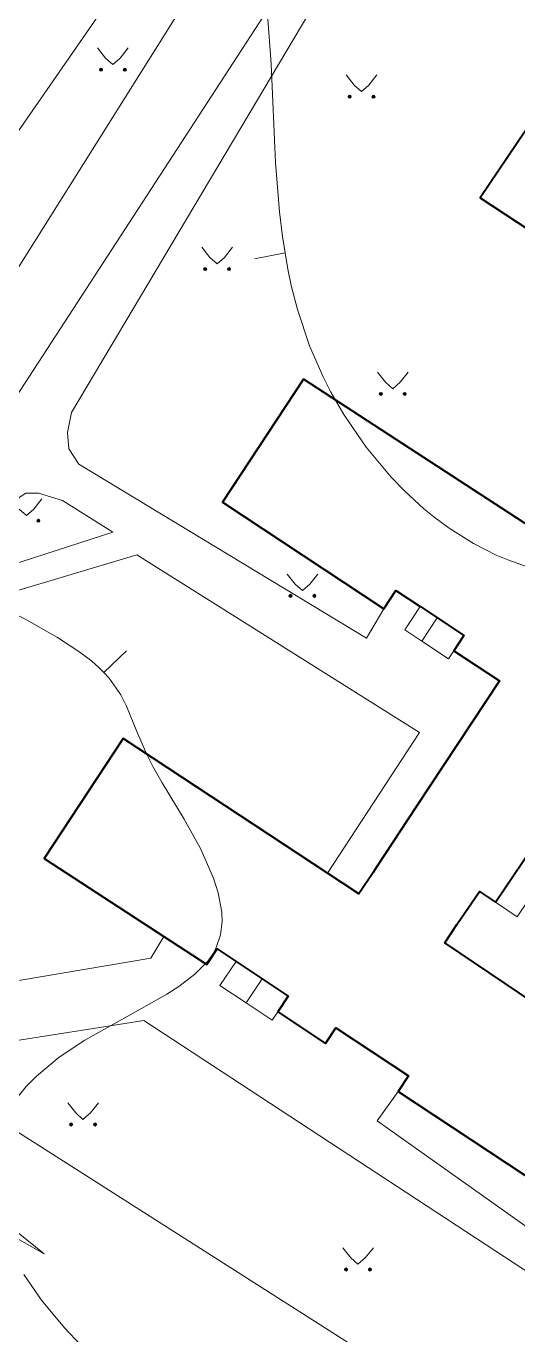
# Model space of a CAD drawing. Extents: x 1000 to 4000, y -5000 to -1000.
# Drawn here: x 1594 to 1625.3, y -4459.2 to -4375.9 of the extents above; entities that cross this region are included whole.
import ezdxf

# ---------------------------------------------------------------- set-up
doc = ezdxf.new("R2010")
doc.units = 0
doc.header["$MEASUREMENT"] = 0
for name, color, linetype in [('СЛОЙ_11', 7, 'CONTINUOUS'), ('СЛОЙ_24', 7, 'CONTINUOUS'), ('СЛОЙ_37', 7, 'CONTINUOUS'), ('СЛОЙ_41', 7, 'CONTINUOUS'), ('СЛОЙ_50', 7, 'CONTINUOUS'), ('СЛОЙ_6', 7, 'CONTINUOUS'), ('СЛОЙ_7', 7, 'CONTINUOUS')]:
    doc.layers.add(name, color=color, linetype=linetype)

msp = doc.modelspace()

# ---------------------------------------------------------------- linework, layer by layer
at = {"layer": 'СЛОЙ_11', "color": 253, "linetype": 'Continuous', "lineweight": 0}
for points in [[(1625.063, -4336.94), (1569.891, -4416.576)], [(1569.083, -4430.056), (1610.691, -4363.81)], [(1671.437, -4448.691), (1649.806, -4482.198), (1584.766, -4440.74), (1569.083, -4430.056)]]:
    msp.add_lwpolyline(points, dxfattribs=at)
at = {"layer": 'СЛОЙ_24', "color": 253, "linetype": 'Continuous', "lineweight": 0}
for points in [[(1614.39, -4367.068), (1575.114, -4427.492)], [(1629.245, -4377.2), (1617.743, -4369.53), (1614.985, -4369.985), (1596.874, -4400.443)], [(1596.874, -4400.443), (1596.634, -4401.727), (1596.714, -4402.771), (1597.356, -4403.734)], [(1615.656, -4414.815), (1597.356, -4403.734)], [(1601.03, -4409.519), (1588.687, -4413.209)], [(1613.172, -4429.795), (1619.027, -4420.837), (1601.03, -4409.519)], [(1615.656, -4414.815), (1616.763, -4412.955)], [(1575.114, -4427.492), (1592.328, -4440.616), (1601.488, -4439.175), (1637.486, -4462.778), (1650.368, -4443.588), (1653.217, -4440.095), (1656.308, -4437.652)], [(1579.216, -4428.063), (1592.137, -4436.866), (1601.931, -4435.21), (1602.751, -4433.818)], [(1631.125, -4441.299), (1634.195, -4436.786), (1644.549, -4441.844), (1645.031, -4443.309), (1645.071, -4444.433), (1644.75, -4446.761), (1638.248, -4456.315), (1637.365, -4456.757), (1636.242, -4457.118), (1634.837, -4457.118), (1633.473, -4456.917), (1632.188, -4456.596), (1630.944, -4455.914), (1616.336, -4445.558), (1617.672, -4443.701)]]:
    msp.add_lwpolyline(points, dxfattribs=at)
msp.add_lwpolyline([(1590.052, -4411.121), (1599.523, -4408.07), (1596.312, -4406.063), (1594.787, -4405.581), (1593.985, -4405.581), (1592.781, -4406.384)], close=True, dxfattribs=at)
at = {"layer": 'СЛОЙ_37', "color": 253, "linetype": 'Continuous', "lineweight": 0}
for points in [[(1595.142, -4454.023), (1589.399, -4449.394), (1587.509, -4447.507), (1579.957, -4440.003), (1570.846, -4432.864), (1565.691, -4428.674)], [(1595.142, -4454.023), (1572.025, -4440.889), (1561.459, -4433.42)]]:
    msp.add_lwpolyline(points, dxfattribs=at)
at = {"layer": 'СЛОЙ_41', "color": 253, "linetype": 'Continuous', "lineweight": 0}
for p, q in [((1598.543, -4377.234), (1599.053, -4377.884)), ((1600.493, -4377.234), (1599.983, -4377.884)), ((1599.053, -4377.884), (1599.513, -4378.294)), ((1599.983, -4377.884), (1599.513, -4378.294)), ((1614.37, -4378.955), (1614.88, -4379.605)), ((1616.32, -4378.955), (1615.81, -4379.605)), ((1614.88, -4379.605), (1615.34, -4380.015)), ((1615.81, -4379.605), (1615.34, -4380.015)), ((1605.174, -4389.933), (1605.684, -4390.583)), ((1607.124, -4389.933), (1606.614, -4390.583)), ((1605.684, -4390.583), (1606.144, -4390.993)), ((1606.614, -4390.583), (1606.144, -4390.993)), ((1616.356, -4397.878), (1616.866, -4398.528)), ((1618.306, -4397.878), (1617.796, -4398.528)), ((1616.866, -4398.528), (1617.326, -4398.938)), ((1617.796, -4398.528), (1617.326, -4398.938)), ((1593.554, -4406.609), (1594.014, -4407.019)), ((1594.484, -4406.609), (1594.014, -4407.019)), ((1594.994, -4405.959), (1594.484, -4406.609)), ((1610.609, -4410.738), (1611.119, -4411.388)), ((1612.559, -4410.738), (1612.049, -4411.388)), ((1611.119, -4411.388), (1611.579, -4411.798)), ((1612.049, -4411.388), (1611.579, -4411.798)), ((1596.643, -4444.404), (1597.153, -4445.054)), ((1597.153, -4445.054), (1597.613, -4445.464)), ((1598.083, -4445.054), (1597.613, -4445.464)), ((1598.593, -4444.404), (1598.083, -4445.054)), ((1614.144, -4453.636), (1614.654, -4454.286)), ((1616.094, -4453.636), (1615.584, -4454.286)), ((1614.654, -4454.286), (1615.114, -4454.696)), ((1615.584, -4454.286), (1615.114, -4454.696))]:
    msp.add_line(p, q, dxfattribs=at)
for centre in [(1598.757, -4378.622), (1600.278, -4378.622), (1614.584, -4380.343), (1616.105, -4380.343), (1605.388, -4391.321), (1606.909, -4391.321), (1616.57, -4399.266), (1618.091, -4399.266), (1594.779, -4407.347), (1610.823, -4412.126), (1612.344, -4412.126), (1596.857, -4445.792), (1598.378, -4445.792), (1614.358, -4455.024), (1615.879, -4455.024)]:
    msp.add_circle(centre, 0.0976, dxfattribs=at)
for points in [[(1598.661, -4378.641), (1598.659, -4378.622), (1598.661, -4378.603)], [(1598.666, -4378.659), (1598.661, -4378.603), (1598.666, -4378.585)], [(1598.661, -4378.641), (1598.661, -4378.603), (1598.666, -4378.659)], [(1598.675, -4378.676), (1598.666, -4378.585), (1598.675, -4378.568)], [(1598.666, -4378.659), (1598.666, -4378.585), (1598.675, -4378.676)], [(1598.688, -4378.691), (1598.675, -4378.568), (1598.688, -4378.553)], [(1598.675, -4378.676), (1598.675, -4378.568), (1598.688, -4378.691)], [(1598.702, -4378.703), (1598.688, -4378.553), (1598.702, -4378.541)], [(1598.688, -4378.691), (1598.688, -4378.553), (1598.702, -4378.703)], [(1598.719, -4378.712), (1598.702, -4378.541), (1598.719, -4378.532)], [(1598.702, -4378.703), (1598.702, -4378.541), (1598.719, -4378.712)], [(1598.738, -4378.718), (1598.719, -4378.532), (1598.738, -4378.526)], [(1598.719, -4378.712), (1598.719, -4378.532), (1598.738, -4378.718)], [(1598.757, -4378.72), (1598.738, -4378.526), (1598.757, -4378.524)], [(1598.738, -4378.718), (1598.738, -4378.526), (1598.757, -4378.72)], [(1600.182, -4378.641), (1600.18, -4378.622), (1600.182, -4378.603)], [(1600.187, -4378.659), (1600.182, -4378.603), (1600.187, -4378.585)], [(1600.182, -4378.641), (1600.182, -4378.603), (1600.187, -4378.659)], [(1600.196, -4378.676), (1600.187, -4378.585), (1600.196, -4378.568)], [(1600.187, -4378.659), (1600.187, -4378.585), (1600.196, -4378.676)], [(1600.209, -4378.691), (1600.196, -4378.568), (1600.209, -4378.553)], [(1600.196, -4378.676), (1600.196, -4378.568), (1600.209, -4378.691)], [(1600.223, -4378.703), (1600.209, -4378.553), (1600.223, -4378.541)], [(1600.209, -4378.691), (1600.209, -4378.553), (1600.223, -4378.703)], [(1600.24, -4378.712), (1600.223, -4378.541), (1600.24, -4378.532)], [(1600.223, -4378.703), (1600.223, -4378.541), (1600.24, -4378.712)], [(1600.259, -4378.718), (1600.24, -4378.532), (1600.259, -4378.526)], [(1600.24, -4378.712), (1600.24, -4378.532), (1600.259, -4378.718)], [(1600.278, -4378.72), (1600.259, -4378.526), (1600.278, -4378.524)], [(1600.259, -4378.718), (1600.259, -4378.526), (1600.278, -4378.72)], [(1614.488, -4380.362), (1614.486, -4380.343), (1614.488, -4380.324)], [(1614.493, -4380.38), (1614.488, -4380.324), (1614.493, -4380.306)], [(1614.488, -4380.362), (1614.488, -4380.324), (1614.493, -4380.38)], [(1614.502, -4380.397), (1614.493, -4380.306), (1614.502, -4380.289)], [(1614.493, -4380.38), (1614.493, -4380.306), (1614.502, -4380.397)], [(1614.515, -4380.412), (1614.502, -4380.289), (1614.515, -4380.274)], [(1614.502, -4380.397), (1614.502, -4380.289), (1614.515, -4380.412)], [(1614.529, -4380.424), (1614.515, -4380.274), (1614.529, -4380.262)], [(1614.515, -4380.412), (1614.515, -4380.274), (1614.529, -4380.424)], [(1614.546, -4380.433), (1614.529, -4380.262), (1614.546, -4380.253)], [(1614.529, -4380.424), (1614.529, -4380.262), (1614.546, -4380.433)], [(1614.565, -4380.439), (1614.546, -4380.253), (1614.565, -4380.247)], [(1614.546, -4380.433), (1614.546, -4380.253), (1614.565, -4380.439)], [(1614.584, -4380.441), (1614.565, -4380.247), (1614.584, -4380.245)], [(1614.565, -4380.439), (1614.565, -4380.247), (1614.584, -4380.441)], [(1616.009, -4380.362), (1616.007, -4380.343), (1616.009, -4380.324)], [(1616.014, -4380.38), (1616.009, -4380.324), (1616.014, -4380.306)], [(1616.009, -4380.362), (1616.009, -4380.324), (1616.014, -4380.38)], [(1616.023, -4380.397), (1616.014, -4380.306), (1616.023, -4380.289)], [(1616.014, -4380.38), (1616.014, -4380.306), (1616.023, -4380.397)], [(1616.036, -4380.412), (1616.023, -4380.289), (1616.036, -4380.274)], [(1616.023, -4380.397), (1616.023, -4380.289), (1616.036, -4380.412)], [(1616.05, -4380.424), (1616.036, -4380.274), (1616.05, -4380.262)], [(1616.036, -4380.412), (1616.036, -4380.274), (1616.05, -4380.424)], [(1616.067, -4380.433), (1616.05, -4380.262), (1616.067, -4380.253)], [(1616.05, -4380.424), (1616.05, -4380.262), (1616.067, -4380.433)], [(1616.086, -4380.439), (1616.067, -4380.253), (1616.086, -4380.247)], [(1616.067, -4380.433), (1616.067, -4380.253), (1616.086, -4380.439)], [(1616.105, -4380.441), (1616.086, -4380.247), (1616.105, -4380.245)], [(1616.086, -4380.439), (1616.086, -4380.247), (1616.105, -4380.441)], [(1605.292, -4391.34), (1605.29, -4391.321), (1605.292, -4391.302)], [(1605.297, -4391.358), (1605.292, -4391.302), (1605.297, -4391.284)], [(1605.292, -4391.34), (1605.292, -4391.302), (1605.297, -4391.358)], [(1605.306, -4391.375), (1605.297, -4391.284), (1605.306, -4391.267)], [(1605.297, -4391.358), (1605.297, -4391.284), (1605.306, -4391.375)], [(1605.319, -4391.39), (1605.306, -4391.267), (1605.319, -4391.252)], [(1605.306, -4391.375), (1605.306, -4391.267), (1605.319, -4391.39)], [(1605.333, -4391.402), (1605.319, -4391.252), (1605.333, -4391.24)], [(1605.319, -4391.39), (1605.319, -4391.252), (1605.333, -4391.402)], [(1605.35, -4391.411), (1605.333, -4391.24), (1605.35, -4391.231)], [(1605.333, -4391.402), (1605.333, -4391.24), (1605.35, -4391.411)], [(1605.369, -4391.417), (1605.35, -4391.231), (1605.369, -4391.225)], [(1605.35, -4391.411), (1605.35, -4391.231), (1605.369, -4391.417)], [(1605.388, -4391.419), (1605.369, -4391.225), (1605.388, -4391.223)], [(1605.369, -4391.417), (1605.369, -4391.225), (1605.388, -4391.419)], [(1606.813, -4391.34), (1606.811, -4391.321), (1606.813, -4391.302)], [(1606.818, -4391.358), (1606.813, -4391.302), (1606.818, -4391.284)], [(1606.813, -4391.34), (1606.813, -4391.302), (1606.818, -4391.358)], [(1606.827, -4391.375), (1606.818, -4391.284), (1606.827, -4391.267)], [(1606.818, -4391.358), (1606.818, -4391.284), (1606.827, -4391.375)], [(1606.84, -4391.39), (1606.827, -4391.267), (1606.84, -4391.252)], [(1606.827, -4391.375), (1606.827, -4391.267), (1606.84, -4391.39)], [(1606.854, -4391.402), (1606.84, -4391.252), (1606.854, -4391.24)], [(1606.84, -4391.39), (1606.84, -4391.252), (1606.854, -4391.402)], [(1606.871, -4391.411), (1606.854, -4391.24), (1606.871, -4391.231)], [(1606.854, -4391.402), (1606.854, -4391.24), (1606.871, -4391.411)], [(1606.89, -4391.417), (1606.871, -4391.231), (1606.89, -4391.225)], [(1606.871, -4391.411), (1606.871, -4391.231), (1606.89, -4391.417)], [(1606.909, -4391.419), (1606.89, -4391.225), (1606.909, -4391.223)], [(1606.89, -4391.417), (1606.89, -4391.225), (1606.909, -4391.419)], [(1616.479, -4399.303), (1616.474, -4399.247), (1616.479, -4399.229)], [(1616.488, -4399.32), (1616.479, -4399.229), (1616.488, -4399.212)], [(1616.479, -4399.303), (1616.479, -4399.229), (1616.488, -4399.32)], [(1616.501, -4399.335), (1616.488, -4399.212), (1616.501, -4399.197)], [(1616.488, -4399.32), (1616.488, -4399.212), (1616.501, -4399.335)], [(1616.515, -4399.347), (1616.501, -4399.197), (1616.515, -4399.185)], [(1616.501, -4399.335), (1616.501, -4399.197), (1616.515, -4399.347)], [(1616.532, -4399.356), (1616.515, -4399.185), (1616.532, -4399.176)], [(1616.515, -4399.347), (1616.515, -4399.185), (1616.532, -4399.356)], [(1616.551, -4399.362), (1616.532, -4399.176), (1616.551, -4399.17)], [(1616.532, -4399.356), (1616.532, -4399.176), (1616.551, -4399.362)], [(1616.57, -4399.364), (1616.551, -4399.17), (1616.57, -4399.168)], [(1616.551, -4399.362), (1616.551, -4399.17), (1616.57, -4399.364)], [(1618, -4399.303), (1617.995, -4399.247), (1618, -4399.229)], [(1618.009, -4399.32), (1618, -4399.229), (1618.009, -4399.212)], [(1618, -4399.303), (1618, -4399.229), (1618.009, -4399.32)], [(1618.022, -4399.335), (1618.009, -4399.212), (1618.022, -4399.197)], [(1618.009, -4399.32), (1618.009, -4399.212), (1618.022, -4399.335)], [(1618.036, -4399.347), (1618.022, -4399.197), (1618.036, -4399.185)], [(1618.022, -4399.335), (1618.022, -4399.197), (1618.036, -4399.347)], [(1618.053, -4399.356), (1618.036, -4399.185), (1618.053, -4399.176)], [(1618.036, -4399.347), (1618.036, -4399.185), (1618.053, -4399.356)], [(1618.072, -4399.362), (1618.053, -4399.176), (1618.072, -4399.17)], [(1618.053, -4399.356), (1618.053, -4399.176), (1618.072, -4399.362)], [(1618.091, -4399.364), (1618.072, -4399.17), (1618.091, -4399.168)], [(1618.072, -4399.362), (1618.072, -4399.17), (1618.091, -4399.364)], [(1616.474, -4399.285), (1616.472, -4399.266), (1616.474, -4399.247)], [(1616.474, -4399.285), (1616.474, -4399.247), (1616.479, -4399.303)], [(1617.995, -4399.285), (1617.993, -4399.266), (1617.995, -4399.247)], [(1617.995, -4399.285), (1617.995, -4399.247), (1618, -4399.303)], [(1594.683, -4407.366), (1594.681, -4407.347), (1594.683, -4407.328)], [(1594.688, -4407.384), (1594.683, -4407.328), (1594.688, -4407.31)], [(1594.683, -4407.366), (1594.683, -4407.328), (1594.688, -4407.384)], [(1594.697, -4407.401), (1594.688, -4407.31), (1594.697, -4407.293)], [(1594.688, -4407.384), (1594.688, -4407.31), (1594.697, -4407.401)], [(1594.71, -4407.416), (1594.697, -4407.293), (1594.71, -4407.278)], [(1594.697, -4407.401), (1594.697, -4407.293), (1594.71, -4407.416)], [(1594.724, -4407.428), (1594.71, -4407.278), (1594.724, -4407.266)], [(1594.71, -4407.416), (1594.71, -4407.278), (1594.724, -4407.428)], [(1594.741, -4407.437), (1594.724, -4407.266), (1594.741, -4407.257)], [(1594.724, -4407.428), (1594.724, -4407.266), (1594.741, -4407.437)], [(1594.76, -4407.443), (1594.741, -4407.257), (1594.76, -4407.251)], [(1594.741, -4407.437), (1594.741, -4407.257), (1594.76, -4407.443)], [(1594.779, -4407.445), (1594.76, -4407.251), (1594.779, -4407.249)], [(1594.76, -4407.443), (1594.76, -4407.251), (1594.779, -4407.445)], [(1610.727, -4412.145), (1610.725, -4412.126), (1610.727, -4412.107)], [(1610.732, -4412.163), (1610.727, -4412.107), (1610.732, -4412.089)], [(1610.727, -4412.145), (1610.727, -4412.107), (1610.732, -4412.163)], [(1610.741, -4412.18), (1610.732, -4412.089), (1610.741, -4412.072)], [(1610.732, -4412.163), (1610.732, -4412.089), (1610.741, -4412.18)], [(1610.754, -4412.195), (1610.741, -4412.072), (1610.754, -4412.057)], [(1610.741, -4412.18), (1610.741, -4412.072), (1610.754, -4412.195)], [(1610.768, -4412.207), (1610.754, -4412.057), (1610.768, -4412.045)], [(1610.754, -4412.195), (1610.754, -4412.057), (1610.768, -4412.207)], [(1610.785, -4412.216), (1610.768, -4412.045), (1610.785, -4412.036)], [(1610.768, -4412.207), (1610.768, -4412.045), (1610.785, -4412.216)], [(1610.804, -4412.222), (1610.785, -4412.036), (1610.804, -4412.03)], [(1610.785, -4412.216), (1610.785, -4412.036), (1610.804, -4412.222)], [(1610.823, -4412.224), (1610.804, -4412.03), (1610.823, -4412.028)], [(1610.804, -4412.222), (1610.804, -4412.03), (1610.823, -4412.224)], [(1612.248, -4412.145), (1612.246, -4412.126), (1612.248, -4412.107)], [(1612.253, -4412.163), (1612.248, -4412.107), (1612.253, -4412.089)], [(1612.248, -4412.145), (1612.248, -4412.107), (1612.253, -4412.163)], [(1612.262, -4412.18), (1612.253, -4412.089), (1612.262, -4412.072)], [(1612.253, -4412.163), (1612.253, -4412.089), (1612.262, -4412.18)], [(1612.275, -4412.195), (1612.262, -4412.072), (1612.275, -4412.057)], [(1612.262, -4412.18), (1612.262, -4412.072), (1612.275, -4412.195)], [(1612.289, -4412.207), (1612.275, -4412.057), (1612.289, -4412.045)], [(1612.275, -4412.195), (1612.275, -4412.057), (1612.289, -4412.207)], [(1612.306, -4412.216), (1612.289, -4412.045), (1612.306, -4412.036)], [(1612.289, -4412.207), (1612.289, -4412.045), (1612.306, -4412.216)], [(1612.325, -4412.222), (1612.306, -4412.036), (1612.325, -4412.03)], [(1612.306, -4412.216), (1612.306, -4412.036), (1612.325, -4412.222)], [(1612.344, -4412.224), (1612.325, -4412.03), (1612.344, -4412.028)], [(1612.325, -4412.222), (1612.325, -4412.03), (1612.344, -4412.224)], [(1596.761, -4445.811), (1596.759, -4445.792), (1596.761, -4445.773)], [(1596.766, -4445.829), (1596.761, -4445.773), (1596.766, -4445.755)], [(1596.761, -4445.811), (1596.761, -4445.773), (1596.766, -4445.829)], [(1596.775, -4445.846), (1596.766, -4445.755), (1596.775, -4445.738)], [(1596.766, -4445.829), (1596.766, -4445.755), (1596.775, -4445.846)], [(1596.788, -4445.861), (1596.775, -4445.738), (1596.788, -4445.723)], [(1596.775, -4445.846), (1596.775, -4445.738), (1596.788, -4445.861)], [(1596.802, -4445.873), (1596.788, -4445.723), (1596.802, -4445.711)], [(1596.788, -4445.861), (1596.788, -4445.723), (1596.802, -4445.873)], [(1596.819, -4445.882), (1596.802, -4445.711), (1596.819, -4445.702)], [(1596.802, -4445.873), (1596.802, -4445.711), (1596.819, -4445.882)], [(1596.838, -4445.888), (1596.819, -4445.702), (1596.838, -4445.696)], [(1596.819, -4445.882), (1596.819, -4445.702), (1596.838, -4445.888)], [(1596.857, -4445.89), (1596.838, -4445.696), (1596.857, -4445.694)], [(1596.838, -4445.888), (1596.838, -4445.696), (1596.857, -4445.89)], [(1598.282, -4445.811), (1598.28, -4445.792), (1598.282, -4445.773)], [(1598.287, -4445.829), (1598.282, -4445.773), (1598.287, -4445.755)], [(1598.282, -4445.811), (1598.282, -4445.773), (1598.287, -4445.829)], [(1598.296, -4445.846), (1598.287, -4445.755), (1598.296, -4445.738)], [(1598.287, -4445.829), (1598.287, -4445.755), (1598.296, -4445.846)], [(1598.309, -4445.861), (1598.296, -4445.738), (1598.309, -4445.723)], [(1598.296, -4445.846), (1598.296, -4445.738), (1598.309, -4445.861)], [(1598.323, -4445.873), (1598.309, -4445.723), (1598.323, -4445.711)], [(1598.309, -4445.861), (1598.309, -4445.723), (1598.323, -4445.873)], [(1598.34, -4445.882), (1598.323, -4445.711), (1598.34, -4445.702)], [(1598.323, -4445.873), (1598.323, -4445.711), (1598.34, -4445.882)], [(1598.359, -4445.888), (1598.34, -4445.702), (1598.359, -4445.696)], [(1598.34, -4445.882), (1598.34, -4445.702), (1598.359, -4445.888)], [(1598.378, -4445.89), (1598.359, -4445.696), (1598.378, -4445.694)], [(1598.359, -4445.888), (1598.359, -4445.696), (1598.378, -4445.89)], [(1614.262, -4455.043), (1614.26, -4455.024), (1614.262, -4455.005)], [(1614.267, -4455.061), (1614.262, -4455.005), (1614.267, -4454.987)], [(1614.262, -4455.043), (1614.262, -4455.005), (1614.267, -4455.061)], [(1614.276, -4455.078), (1614.267, -4454.987), (1614.276, -4454.97)], [(1614.267, -4455.061), (1614.267, -4454.987), (1614.276, -4455.078)], [(1614.289, -4455.093), (1614.276, -4454.97), (1614.289, -4454.955)], [(1614.276, -4455.078), (1614.276, -4454.97), (1614.289, -4455.093)], [(1614.303, -4455.105), (1614.289, -4454.955), (1614.303, -4454.943)], [(1614.289, -4455.093), (1614.289, -4454.955), (1614.303, -4455.105)], [(1614.32, -4455.114), (1614.303, -4454.943), (1614.32, -4454.934)], [(1614.303, -4455.105), (1614.303, -4454.943), (1614.32, -4455.114)], [(1614.339, -4455.12), (1614.32, -4454.934), (1614.339, -4454.928)], [(1614.32, -4455.114), (1614.32, -4454.934), (1614.339, -4455.12)], [(1614.358, -4455.122), (1614.339, -4454.928), (1614.358, -4454.926)], [(1614.339, -4455.12), (1614.339, -4454.928), (1614.358, -4455.122)], [(1615.783, -4455.043), (1615.781, -4455.024), (1615.783, -4455.005)], [(1615.788, -4455.061), (1615.783, -4455.005), (1615.788, -4454.987)], [(1615.783, -4455.043), (1615.783, -4455.005), (1615.788, -4455.061)], [(1615.797, -4455.078), (1615.788, -4454.987), (1615.797, -4454.97)], [(1615.788, -4455.061), (1615.788, -4454.987), (1615.797, -4455.078)], [(1615.81, -4455.093), (1615.797, -4454.97), (1615.81, -4454.955)], [(1615.797, -4455.078), (1615.797, -4454.97), (1615.81, -4455.093)], [(1615.824, -4455.105), (1615.81, -4454.955), (1615.824, -4454.943)], [(1615.81, -4455.093), (1615.81, -4454.955), (1615.824, -4455.105)], [(1615.841, -4455.114), (1615.824, -4454.943), (1615.841, -4454.934)], [(1615.824, -4455.105), (1615.824, -4454.943), (1615.841, -4455.114)], [(1615.86, -4455.12), (1615.841, -4454.934), (1615.86, -4454.928)], [(1615.841, -4455.114), (1615.841, -4454.934), (1615.86, -4455.12)], [(1615.879, -4455.122), (1615.86, -4454.928), (1615.879, -4454.926)], [(1615.86, -4455.12), (1615.86, -4454.928), (1615.879, -4455.122)]]:
    msp.add_solid(points, dxfattribs=at)
at = {"layer": 'СЛОЙ_41', "color": 253, "linetype": 'Continuous', "lineweight": 0, "extrusion": (0, 0, -1)}
for points in [[(-1598.757, -4378.72), (-1598.757, -4378.524), (-1598.776, -4378.718)], [(-1598.776, -4378.718), (-1598.757, -4378.524), (-1598.776, -4378.526)], [(-1598.776, -4378.718), (-1598.776, -4378.526), (-1598.794, -4378.712)], [(-1598.794, -4378.712), (-1598.776, -4378.526), (-1598.794, -4378.532)], [(-1598.794, -4378.712), (-1598.794, -4378.532), (-1598.811, -4378.703)], [(-1598.811, -4378.703), (-1598.794, -4378.532), (-1598.811, -4378.541)], [(-1598.811, -4378.703), (-1598.811, -4378.541), (-1598.826, -4378.691)], [(-1598.826, -4378.691), (-1598.811, -4378.541), (-1598.826, -4378.553)], [(-1598.826, -4378.691), (-1598.826, -4378.553), (-1598.838, -4378.676)], [(-1598.838, -4378.676), (-1598.826, -4378.553), (-1598.838, -4378.568)], [(-1598.838, -4378.676), (-1598.838, -4378.568), (-1598.847, -4378.659)], [(-1598.847, -4378.659), (-1598.838, -4378.568), (-1598.847, -4378.585)], [(-1598.847, -4378.659), (-1598.847, -4378.585), (-1598.852, -4378.641)], [(-1598.852, -4378.641), (-1598.847, -4378.585), (-1598.852, -4378.603)], [(-1598.852, -4378.641), (-1598.852, -4378.603), (-1598.854, -4378.622)], [(-1600.278, -4378.72), (-1600.278, -4378.524), (-1600.297, -4378.718)], [(-1600.297, -4378.718), (-1600.278, -4378.524), (-1600.297, -4378.526)], [(-1600.297, -4378.718), (-1600.297, -4378.526), (-1600.315, -4378.712)], [(-1600.315, -4378.712), (-1600.297, -4378.526), (-1600.315, -4378.532)], [(-1600.315, -4378.712), (-1600.315, -4378.532), (-1600.332, -4378.703)], [(-1600.332, -4378.703), (-1600.315, -4378.532), (-1600.332, -4378.541)], [(-1600.332, -4378.703), (-1600.332, -4378.541), (-1600.347, -4378.691)], [(-1600.347, -4378.691), (-1600.332, -4378.541), (-1600.347, -4378.553)], [(-1600.347, -4378.691), (-1600.347, -4378.553), (-1600.359, -4378.676)], [(-1600.359, -4378.676), (-1600.347, -4378.553), (-1600.359, -4378.568)], [(-1600.359, -4378.676), (-1600.359, -4378.568), (-1600.368, -4378.659)], [(-1600.368, -4378.659), (-1600.359, -4378.568), (-1600.368, -4378.585)], [(-1600.368, -4378.659), (-1600.368, -4378.585), (-1600.373, -4378.641)], [(-1600.373, -4378.641), (-1600.368, -4378.585), (-1600.373, -4378.603)], [(-1600.373, -4378.641), (-1600.373, -4378.603), (-1600.375, -4378.622)], [(-1614.584, -4380.441), (-1614.584, -4380.245), (-1614.603, -4380.439)], [(-1614.603, -4380.439), (-1614.584, -4380.245), (-1614.603, -4380.247)], [(-1614.603, -4380.439), (-1614.603, -4380.247), (-1614.621, -4380.433)], [(-1614.621, -4380.433), (-1614.603, -4380.247), (-1614.621, -4380.253)], [(-1614.621, -4380.433), (-1614.621, -4380.253), (-1614.638, -4380.424)], [(-1614.638, -4380.424), (-1614.621, -4380.253), (-1614.638, -4380.262)], [(-1614.638, -4380.424), (-1614.638, -4380.262), (-1614.653, -4380.412)], [(-1614.653, -4380.412), (-1614.638, -4380.262), (-1614.653, -4380.274)], [(-1614.653, -4380.412), (-1614.653, -4380.274), (-1614.665, -4380.397)], [(-1614.665, -4380.397), (-1614.653, -4380.274), (-1614.665, -4380.289)], [(-1614.665, -4380.397), (-1614.665, -4380.289), (-1614.674, -4380.38)], [(-1614.674, -4380.38), (-1614.665, -4380.289), (-1614.674, -4380.306)], [(-1614.674, -4380.38), (-1614.674, -4380.306), (-1614.679, -4380.362)], [(-1614.679, -4380.362), (-1614.674, -4380.306), (-1614.679, -4380.324)], [(-1614.679, -4380.362), (-1614.679, -4380.324), (-1614.681, -4380.343)], [(-1616.105, -4380.441), (-1616.105, -4380.245), (-1616.124, -4380.439)], [(-1616.124, -4380.439), (-1616.105, -4380.245), (-1616.124, -4380.247)], [(-1616.124, -4380.439), (-1616.124, -4380.247), (-1616.142, -4380.433)], [(-1616.142, -4380.433), (-1616.124, -4380.247), (-1616.142, -4380.253)], [(-1616.142, -4380.433), (-1616.142, -4380.253), (-1616.159, -4380.424)], [(-1616.159, -4380.424), (-1616.142, -4380.253), (-1616.159, -4380.262)], [(-1616.159, -4380.424), (-1616.159, -4380.262), (-1616.174, -4380.412)], [(-1616.174, -4380.412), (-1616.159, -4380.262), (-1616.174, -4380.274)], [(-1616.174, -4380.412), (-1616.174, -4380.274), (-1616.186, -4380.397)], [(-1616.186, -4380.397), (-1616.174, -4380.274), (-1616.186, -4380.289)], [(-1616.186, -4380.397), (-1616.186, -4380.289), (-1616.195, -4380.38)], [(-1616.195, -4380.38), (-1616.186, -4380.289), (-1616.195, -4380.306)], [(-1616.195, -4380.38), (-1616.195, -4380.306), (-1616.2, -4380.362)], [(-1616.2, -4380.362), (-1616.195, -4380.306), (-1616.2, -4380.324)], [(-1616.2, -4380.362), (-1616.2, -4380.324), (-1616.202, -4380.343)], [(-1605.388, -4391.419), (-1605.388, -4391.223), (-1605.407, -4391.417)], [(-1605.407, -4391.417), (-1605.388, -4391.223), (-1605.407, -4391.225)], [(-1605.407, -4391.417), (-1605.407, -4391.225), (-1605.425, -4391.411)], [(-1605.425, -4391.411), (-1605.407, -4391.225), (-1605.425, -4391.231)], [(-1605.425, -4391.411), (-1605.425, -4391.231), (-1605.442, -4391.402)], [(-1605.442, -4391.402), (-1605.425, -4391.231), (-1605.442, -4391.24)], [(-1605.442, -4391.402), (-1605.442, -4391.24), (-1605.457, -4391.39)], [(-1605.457, -4391.39), (-1605.442, -4391.24), (-1605.457, -4391.252)], [(-1605.457, -4391.39), (-1605.457, -4391.252), (-1605.469, -4391.375)], [(-1605.469, -4391.375), (-1605.457, -4391.252), (-1605.469, -4391.267)], [(-1605.469, -4391.375), (-1605.469, -4391.267), (-1605.478, -4391.358)], [(-1605.478, -4391.358), (-1605.469, -4391.267), (-1605.478, -4391.284)], [(-1605.478, -4391.358), (-1605.478, -4391.284), (-1605.483, -4391.34)], [(-1605.483, -4391.34), (-1605.478, -4391.284), (-1605.483, -4391.302)], [(-1605.483, -4391.34), (-1605.483, -4391.302), (-1605.485, -4391.321)], [(-1606.909, -4391.419), (-1606.909, -4391.223), (-1606.928, -4391.417)], [(-1606.928, -4391.417), (-1606.909, -4391.223), (-1606.928, -4391.225)], [(-1606.928, -4391.417), (-1606.928, -4391.225), (-1606.946, -4391.411)], [(-1606.946, -4391.411), (-1606.928, -4391.225), (-1606.946, -4391.231)], [(-1606.946, -4391.411), (-1606.946, -4391.231), (-1606.963, -4391.402)], [(-1606.963, -4391.402), (-1606.946, -4391.231), (-1606.963, -4391.24)], [(-1606.963, -4391.402), (-1606.963, -4391.24), (-1606.978, -4391.39)], [(-1606.978, -4391.39), (-1606.963, -4391.24), (-1606.978, -4391.252)], [(-1606.978, -4391.39), (-1606.978, -4391.252), (-1606.99, -4391.375)], [(-1606.99, -4391.375), (-1606.978, -4391.252), (-1606.99, -4391.267)], [(-1606.99, -4391.375), (-1606.99, -4391.267), (-1606.999, -4391.358)], [(-1606.999, -4391.358), (-1606.99, -4391.267), (-1606.999, -4391.284)], [(-1606.999, -4391.358), (-1606.999, -4391.284), (-1607.004, -4391.34)], [(-1607.004, -4391.34), (-1606.999, -4391.284), (-1607.004, -4391.302)], [(-1607.004, -4391.34), (-1607.004, -4391.302), (-1607.006, -4391.321)], [(-1616.57, -4399.364), (-1616.57, -4399.168), (-1616.589, -4399.362)], [(-1616.589, -4399.362), (-1616.57, -4399.168), (-1616.589, -4399.17)], [(-1616.589, -4399.362), (-1616.589, -4399.17), (-1616.607, -4399.356)], [(-1616.607, -4399.356), (-1616.589, -4399.17), (-1616.607, -4399.176)], [(-1616.607, -4399.356), (-1616.607, -4399.176), (-1616.624, -4399.347)], [(-1616.624, -4399.347), (-1616.607, -4399.176), (-1616.624, -4399.185)], [(-1616.624, -4399.347), (-1616.624, -4399.185), (-1616.639, -4399.335)], [(-1616.639, -4399.335), (-1616.624, -4399.185), (-1616.639, -4399.197)], [(-1616.639, -4399.335), (-1616.639, -4399.197), (-1616.651, -4399.32)], [(-1616.651, -4399.32), (-1616.639, -4399.197), (-1616.651, -4399.212)], [(-1616.651, -4399.32), (-1616.651, -4399.212), (-1616.66, -4399.303)], [(-1616.66, -4399.303), (-1616.651, -4399.212), (-1616.66, -4399.229)], [(-1616.66, -4399.303), (-1616.66, -4399.229), (-1616.665, -4399.285)], [(-1616.665, -4399.285), (-1616.66, -4399.229), (-1616.665, -4399.247)], [(-1618.091, -4399.364), (-1618.091, -4399.168), (-1618.11, -4399.362)], [(-1618.11, -4399.362), (-1618.091, -4399.168), (-1618.11, -4399.17)], [(-1618.11, -4399.362), (-1618.11, -4399.17), (-1618.128, -4399.356)], [(-1618.128, -4399.356), (-1618.11, -4399.17), (-1618.128, -4399.176)], [(-1618.128, -4399.356), (-1618.128, -4399.176), (-1618.145, -4399.347)], [(-1618.145, -4399.347), (-1618.128, -4399.176), (-1618.145, -4399.185)], [(-1618.145, -4399.347), (-1618.145, -4399.185), (-1618.16, -4399.335)], [(-1618.16, -4399.335), (-1618.145, -4399.185), (-1618.16, -4399.197)], [(-1618.16, -4399.335), (-1618.16, -4399.197), (-1618.172, -4399.32)], [(-1618.172, -4399.32), (-1618.16, -4399.197), (-1618.172, -4399.212)], [(-1618.172, -4399.32), (-1618.172, -4399.212), (-1618.181, -4399.303)], [(-1618.181, -4399.303), (-1618.172, -4399.212), (-1618.181, -4399.229)], [(-1618.181, -4399.303), (-1618.181, -4399.229), (-1618.186, -4399.285)], [(-1618.186, -4399.285), (-1618.181, -4399.229), (-1618.186, -4399.247)], [(-1616.665, -4399.285), (-1616.665, -4399.247), (-1616.667, -4399.266)], [(-1618.186, -4399.285), (-1618.186, -4399.247), (-1618.188, -4399.266)], [(-1594.779, -4407.445), (-1594.779, -4407.249), (-1594.798, -4407.443)], [(-1594.798, -4407.443), (-1594.779, -4407.249), (-1594.798, -4407.251)], [(-1594.798, -4407.443), (-1594.798, -4407.251), (-1594.816, -4407.437)], [(-1594.816, -4407.437), (-1594.798, -4407.251), (-1594.816, -4407.257)], [(-1594.816, -4407.437), (-1594.816, -4407.257), (-1594.833, -4407.428)], [(-1594.833, -4407.428), (-1594.816, -4407.257), (-1594.833, -4407.266)], [(-1594.833, -4407.428), (-1594.833, -4407.266), (-1594.848, -4407.416)], [(-1594.848, -4407.416), (-1594.833, -4407.266), (-1594.848, -4407.278)], [(-1594.848, -4407.416), (-1594.848, -4407.278), (-1594.86, -4407.401)], [(-1594.86, -4407.401), (-1594.848, -4407.278), (-1594.86, -4407.293)], [(-1594.86, -4407.401), (-1594.86, -4407.293), (-1594.869, -4407.384)], [(-1594.869, -4407.384), (-1594.86, -4407.293), (-1594.869, -4407.31)], [(-1594.869, -4407.384), (-1594.869, -4407.31), (-1594.874, -4407.366)], [(-1594.874, -4407.366), (-1594.869, -4407.31), (-1594.874, -4407.328)], [(-1594.874, -4407.366), (-1594.874, -4407.328), (-1594.876, -4407.347)], [(-1610.823, -4412.224), (-1610.823, -4412.028), (-1610.842, -4412.222)], [(-1610.842, -4412.222), (-1610.823, -4412.028), (-1610.842, -4412.03)], [(-1610.842, -4412.222), (-1610.842, -4412.03), (-1610.86, -4412.216)], [(-1610.86, -4412.216), (-1610.842, -4412.03), (-1610.86, -4412.036)], [(-1610.86, -4412.216), (-1610.86, -4412.036), (-1610.877, -4412.207)], [(-1610.877, -4412.207), (-1610.86, -4412.036), (-1610.877, -4412.045)], [(-1610.877, -4412.207), (-1610.877, -4412.045), (-1610.892, -4412.195)], [(-1610.892, -4412.195), (-1610.877, -4412.045), (-1610.892, -4412.057)], [(-1610.892, -4412.195), (-1610.892, -4412.057), (-1610.904, -4412.18)], [(-1610.904, -4412.18), (-1610.892, -4412.057), (-1610.904, -4412.072)], [(-1610.904, -4412.18), (-1610.904, -4412.072), (-1610.913, -4412.163)], [(-1610.913, -4412.163), (-1610.904, -4412.072), (-1610.913, -4412.089)], [(-1610.913, -4412.163), (-1610.913, -4412.089), (-1610.918, -4412.145)], [(-1610.918, -4412.145), (-1610.913, -4412.089), (-1610.918, -4412.107)], [(-1610.918, -4412.145), (-1610.918, -4412.107), (-1610.92, -4412.126)], [(-1612.344, -4412.224), (-1612.344, -4412.028), (-1612.363, -4412.222)], [(-1612.363, -4412.222), (-1612.344, -4412.028), (-1612.363, -4412.03)], [(-1612.363, -4412.222), (-1612.363, -4412.03), (-1612.381, -4412.216)], [(-1612.381, -4412.216), (-1612.363, -4412.03), (-1612.381, -4412.036)], [(-1612.381, -4412.216), (-1612.381, -4412.036), (-1612.398, -4412.207)], [(-1612.398, -4412.207), (-1612.381, -4412.036), (-1612.398, -4412.045)], [(-1612.398, -4412.207), (-1612.398, -4412.045), (-1612.413, -4412.195)], [(-1612.413, -4412.195), (-1612.398, -4412.045), (-1612.413, -4412.057)], [(-1612.413, -4412.195), (-1612.413, -4412.057), (-1612.425, -4412.18)], [(-1612.425, -4412.18), (-1612.413, -4412.057), (-1612.425, -4412.072)], [(-1612.425, -4412.18), (-1612.425, -4412.072), (-1612.434, -4412.163)], [(-1612.434, -4412.163), (-1612.425, -4412.072), (-1612.434, -4412.089)], [(-1612.434, -4412.163), (-1612.434, -4412.089), (-1612.439, -4412.145)], [(-1612.439, -4412.145), (-1612.434, -4412.089), (-1612.439, -4412.107)], [(-1612.439, -4412.145), (-1612.439, -4412.107), (-1612.441, -4412.126)], [(-1596.857, -4445.89), (-1596.857, -4445.694), (-1596.876, -4445.888)], [(-1596.876, -4445.888), (-1596.857, -4445.694), (-1596.876, -4445.696)], [(-1596.876, -4445.888), (-1596.876, -4445.696), (-1596.894, -4445.882)], [(-1596.894, -4445.882), (-1596.876, -4445.696), (-1596.894, -4445.702)], [(-1596.894, -4445.882), (-1596.894, -4445.702), (-1596.911, -4445.873)], [(-1596.911, -4445.873), (-1596.894, -4445.702), (-1596.911, -4445.711)], [(-1596.911, -4445.873), (-1596.911, -4445.711), (-1596.926, -4445.861)], [(-1596.926, -4445.861), (-1596.911, -4445.711), (-1596.926, -4445.723)], [(-1596.926, -4445.861), (-1596.926, -4445.723), (-1596.938, -4445.846)], [(-1596.938, -4445.846), (-1596.926, -4445.723), (-1596.938, -4445.738)], [(-1596.938, -4445.846), (-1596.938, -4445.738), (-1596.947, -4445.829)], [(-1596.947, -4445.829), (-1596.938, -4445.738), (-1596.947, -4445.755)], [(-1596.947, -4445.829), (-1596.947, -4445.755), (-1596.952, -4445.811)], [(-1596.952, -4445.811), (-1596.947, -4445.755), (-1596.952, -4445.773)], [(-1596.952, -4445.811), (-1596.952, -4445.773), (-1596.954, -4445.792)], [(-1598.378, -4445.89), (-1598.378, -4445.694), (-1598.397, -4445.888)], [(-1598.397, -4445.888), (-1598.378, -4445.694), (-1598.397, -4445.696)], [(-1598.397, -4445.888), (-1598.397, -4445.696), (-1598.415, -4445.882)], [(-1598.415, -4445.882), (-1598.397, -4445.696), (-1598.415, -4445.702)], [(-1598.415, -4445.882), (-1598.415, -4445.702), (-1598.432, -4445.873)], [(-1598.432, -4445.873), (-1598.415, -4445.702), (-1598.432, -4445.711)], [(-1598.432, -4445.873), (-1598.432, -4445.711), (-1598.447, -4445.861)], [(-1598.447, -4445.861), (-1598.432, -4445.711), (-1598.447, -4445.723)], [(-1598.447, -4445.861), (-1598.447, -4445.723), (-1598.459, -4445.846)], [(-1598.459, -4445.846), (-1598.447, -4445.723), (-1598.459, -4445.738)], [(-1598.459, -4445.846), (-1598.459, -4445.738), (-1598.468, -4445.829)], [(-1598.468, -4445.829), (-1598.459, -4445.738), (-1598.468, -4445.755)], [(-1598.468, -4445.829), (-1598.468, -4445.755), (-1598.473, -4445.811)], [(-1598.473, -4445.811), (-1598.468, -4445.755), (-1598.473, -4445.773)], [(-1598.473, -4445.811), (-1598.473, -4445.773), (-1598.475, -4445.792)], [(-1614.358, -4455.122), (-1614.358, -4454.926), (-1614.377, -4455.12)], [(-1614.377, -4455.12), (-1614.358, -4454.926), (-1614.377, -4454.928)], [(-1614.377, -4455.12), (-1614.377, -4454.928), (-1614.395, -4455.114)], [(-1614.395, -4455.114), (-1614.377, -4454.928), (-1614.395, -4454.934)], [(-1614.395, -4455.114), (-1614.395, -4454.934), (-1614.412, -4455.105)], [(-1614.412, -4455.105), (-1614.395, -4454.934), (-1614.412, -4454.943)], [(-1614.412, -4455.105), (-1614.412, -4454.943), (-1614.427, -4455.093)], [(-1614.427, -4455.093), (-1614.412, -4454.943), (-1614.427, -4454.955)], [(-1614.427, -4455.093), (-1614.427, -4454.955), (-1614.439, -4455.078)], [(-1614.439, -4455.078), (-1614.427, -4454.955), (-1614.439, -4454.97)], [(-1614.439, -4455.078), (-1614.439, -4454.97), (-1614.448, -4455.061)], [(-1614.448, -4455.061), (-1614.439, -4454.97), (-1614.448, -4454.987)], [(-1614.448, -4455.061), (-1614.448, -4454.987), (-1614.453, -4455.043)], [(-1614.453, -4455.043), (-1614.448, -4454.987), (-1614.453, -4455.005)], [(-1614.453, -4455.043), (-1614.453, -4455.005), (-1614.455, -4455.024)], [(-1615.879, -4455.122), (-1615.879, -4454.926), (-1615.898, -4455.12)], [(-1615.898, -4455.12), (-1615.879, -4454.926), (-1615.898, -4454.928)], [(-1615.898, -4455.12), (-1615.898, -4454.928), (-1615.916, -4455.114)], [(-1615.916, -4455.114), (-1615.898, -4454.928), (-1615.916, -4454.934)], [(-1615.916, -4455.114), (-1615.916, -4454.934), (-1615.933, -4455.105)], [(-1615.933, -4455.105), (-1615.916, -4454.934), (-1615.933, -4454.943)], [(-1615.933, -4455.105), (-1615.933, -4454.943), (-1615.948, -4455.093)], [(-1615.948, -4455.093), (-1615.933, -4454.943), (-1615.948, -4454.955)], [(-1615.948, -4455.093), (-1615.948, -4454.955), (-1615.96, -4455.078)], [(-1615.96, -4455.078), (-1615.948, -4454.955), (-1615.96, -4454.97)], [(-1615.96, -4455.078), (-1615.96, -4454.97), (-1615.969, -4455.061)], [(-1615.969, -4455.061), (-1615.96, -4454.97), (-1615.969, -4454.987)], [(-1615.969, -4455.061), (-1615.969, -4454.987), (-1615.974, -4455.043)], [(-1615.974, -4455.043), (-1615.969, -4454.987), (-1615.974, -4455.005)], [(-1615.974, -4455.043), (-1615.974, -4455.005), (-1615.976, -4455.024)]]:
    msp.add_solid(points, dxfattribs=at)
at = {"layer": 'СЛОЙ_50', "color": 253, "linetype": 'Continuous', "lineweight": 0}
for points in [[(1625.788, -4410.24), (1624.654, -4409.84), (1623.914, -4409.528), (1622.476, -4408.8), (1620.93, -4407.828), (1619.945, -4407.099), (1619.309, -4406.578), (1618.09, -4405.464), (1617.225, -4404.569), (1615.628, -4402.65), (1614.221, -4400.589), (1613.395, -4399.156), (1612.898, -4398.182), (1612.037, -4396.202), (1611.268, -4393.902), (1610.872, -4392.357), (1610.654, -4391.323), (1610.483, -4390.285), (1610.312, -4389.246), (1610.124, -4387.682), (1609.877, -4384.541), (1609.581, -4378.243), (1609.35, -4375.104)], [(1610.483, -4390.285), (1608.521, -4390.671)], [(1593.486, -4444.016), (1594.005, -4443.378), (1594.652, -4442.704), (1596.104, -4441.498), (1597.731, -4440.424), (1601.333, -4438.409), (1602.943, -4437.485), (1603.706, -4436.995), (1604.739, -4436.212), (1605.573, -4435.361), (1605.893, -4434.906), (1606.098, -4434.521), (1606.366, -4433.711), (1606.463, -4432.856), (1606.442, -4432.266), (1606.223, -4431.048), (1605.928, -4430.111), (1605.089, -4428.217), (1604.057, -4426.352), (1602.663, -4424.034), (1602.068, -4422.993), (1601.656, -4422.185), (1601.035, -4420.763), (1600.383, -4419.161), (1600.019, -4418.435), (1599.283, -4417.377), (1598.937, -4417.018), (1598.592, -4416.66), (1598.168, -4416.29), (1597.416, -4415.711), (1595.983, -4414.775), (1594.019, -4413.664), (1589.171, -4411.211)], [(1598.937, -4417.018), (1600.384, -4415.637)], [(1597.481, -4459.839), (1596.438, -4458.74), (1594.982, -4456.982), (1593.84, -4455.351)]]:
    msp.add_lwpolyline(points, dxfattribs=at)
at = {"layer": 'СЛОЙ_6', "color": 253, "linetype": 'Continuous', "lineweight": 40}
for points in [[(1628.088, -4379.072), (1622.894, -4386.778), (1637.957, -4396.696), (1637.461, -4397.447), (1637.114, -4397.973), (1635.958, -4399.72), (1629.282, -4409.82), (1611.657, -4398.334), (1606.484, -4406.164), (1616.763, -4412.955)], [(1616.763, -4412.955), (1617.533, -4411.788), (1619.071, -4412.803)], [(1619.071, -4412.803), (1619.09, -4412.815), (1621.864, -4414.646), (1621.219, -4415.623)], [(1621.219, -4415.623), (1624.123, -4417.54), (1618.829, -4425.562), (1616.295, -4429.401), (1616.075, -4429.735), (1615.166, -4431.112), (1613.172, -4429.795)], [(1613.172, -4429.795), (1600.17, -4421.214), (1595.134, -4428.843), (1602.751, -4433.818)], [(1623.869, -4431.634), (1626.734, -4427.389)], [(1631.125, -4441.299), (1620.637, -4434.223), (1621.417, -4433.067), (1622.848, -4430.945), (1623.558, -4431.424), (1623.869, -4431.634)], [(1602.751, -4433.818), (1605.488, -4435.606), (1606.144, -4434.601), (1607.355, -4435.406), (1607.357, -4435.407)], [(1607.357, -4435.407), (1610.677, -4437.613), (1610.013, -4438.612)], [(1610.013, -4438.612), (1613.047, -4440.628), (1613.711, -4439.628), (1618.333, -4442.699), (1617.672, -4443.701)], [(1617.672, -4443.701), (1628.056, -4450.553), (1633.203, -4442.7), (1631.125, -4441.299)]]:
    msp.add_lwpolyline(points, dxfattribs=at)
at = {"layer": 'СЛОЙ_7', "color": 253, "linetype": 'Continuous', "lineweight": 0}
for p, q in [((1619.071, -4412.803), (1618.09, -4414.29)), ((1620.156, -4413.519), (1619.175, -4415.006)), ((1618.09, -4414.29), (1619.175, -4415.006)), ((1619.175, -4415.006), (1620.882, -4416.132)), ((1620.882, -4416.132), (1621.219, -4415.623)), ((1625.256, -4432.57), (1626.699, -4430.431)), ((1623.869, -4431.634), (1625.256, -4432.57)), ((1606.332, -4436.947), (1607.357, -4435.407)), ((1607.992, -4438.05), (1609.014, -4436.508)), ((1607.992, -4438.05), (1606.332, -4436.947)), ((1609.653, -4439.154), (1607.992, -4438.05)), ((1610.013, -4438.612), (1609.653, -4439.154))]:
    msp.add_line(p, q, dxfattribs=at)

doc.saveas('drawing.dxf')
